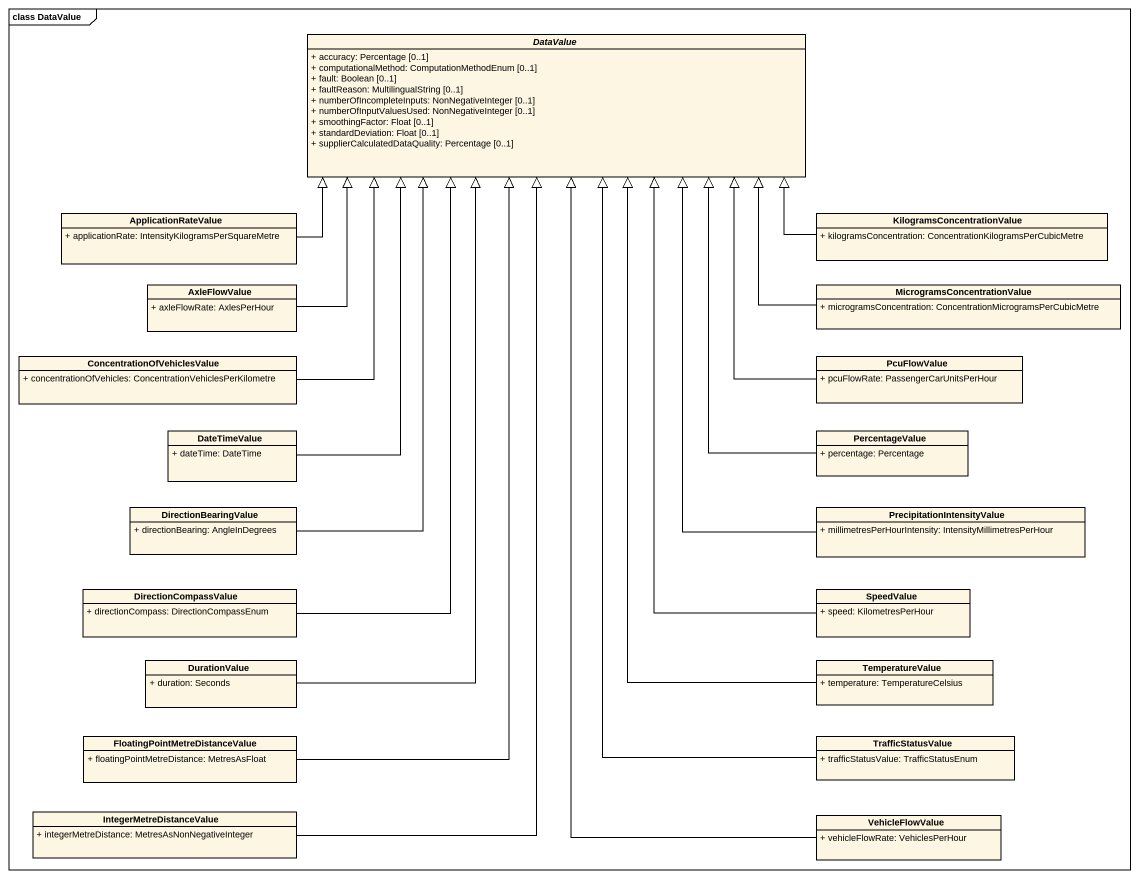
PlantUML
@startuml
mainframe class DataValue
hide circle
hide empty members
skinparam classAttributeIconSize 0
abstract class DataValue {
  + accuracy: Percentage [0..1]
  + computationalMethod: ComputationMethodEnum [0..1]
  + fault: Boolean [0..1]
  + faultReason: MultilingualString [0..1]
  + numberOfIncompleteInputs: NonNegativeInteger [0..1]
  + numberOfInputValuesUsed: NonNegativeInteger [0..1]
  + smoothingFactor: Float [0..1]
  + standardDeviation: Float [0..1]
  + supplierCalculatedDataQuality: Percentage [0..1]
}
class ApplicationRateValue {
  + applicationRate: IntensityKilogramsPerSquareMetre
}
class KilogramsConcentrationValue {
  + kilogramsConcentration: ConcentrationKilogramsPerCubicMetre
}
class AxleFlowValue {
  + axleFlowRate: AxlesPerHour
}
class MicrogramsConcentrationValue {
  + microgramsConcentration: ConcentrationMicrogramsPerCubicMetre
}
class ConcentrationOfVehiclesValue {
  + concentrationOfVehicles: ConcentrationVehiclesPerKilometre
}
class PcuFlowValue {
  + pcuFlowRate: PassengerCarUnitsPerHour
}
class DateTimeValue {
  + dateTime: DateTime
}
class PercentageValue {
  + percentage: Percentage
}
class DirectionBearingValue {
  + directionBearing: AngleInDegrees
}
class PrecipitationIntensityValue {
  + millimetresPerHourIntensity: IntensityMillimetresPerHour
}
class DirectionCompassValue {
  + directionCompass: DirectionCompassEnum
}
class SpeedValue {
  + speed: KilometresPerHour
}
class DurationValue {
  + duration: Seconds
}
class TemperatureValue {
  + temperature: TemperatureCelsius
}
class "FloatingPointMetreDistanceValue" as FloatingPointMetreDistanceVa {
  + floatingPointMetreDistance: MetresAsFloat
}
class TrafficStatusValue {
  + trafficStatusValue: TrafficStatusEnum
}
class IntegerMetreDistanceValue {
  + integerMetreDistance: MetresAsNonNegativeInteger
}
class VehicleFlowValue {
  + vehicleFlowRate: VehiclesPerHour
}
ApplicationRateValue -right-|> DataValue
KilogramsConcentrationValue -left-|> DataValue
AxleFlowValue -up-|> DataValue
MicrogramsConcentrationValue -left-|> DataValue
ConcentrationOfVehiclesValue -up-|> DataValue
PcuFlowValue -up-|> DataValue
DateTimeValue -up-|> DataValue
PercentageValue -up-|> DataValue
DirectionBearingValue -up-|> DataValue
PrecipitationIntensityValue -up-|> DataValue
DirectionCompassValue -up-|> DataValue
SpeedValue -up-|> DataValue
DurationValue -up-|> DataValue
TemperatureValue -up-|> DataValue
FloatingPointMetreDistanceVa -up-|> DataValue
TrafficStatusValue -up-|> DataValue
IntegerMetreDistanceValue -up-|> DataValue
VehicleFlowValue -up-|> DataValue
@enduml
